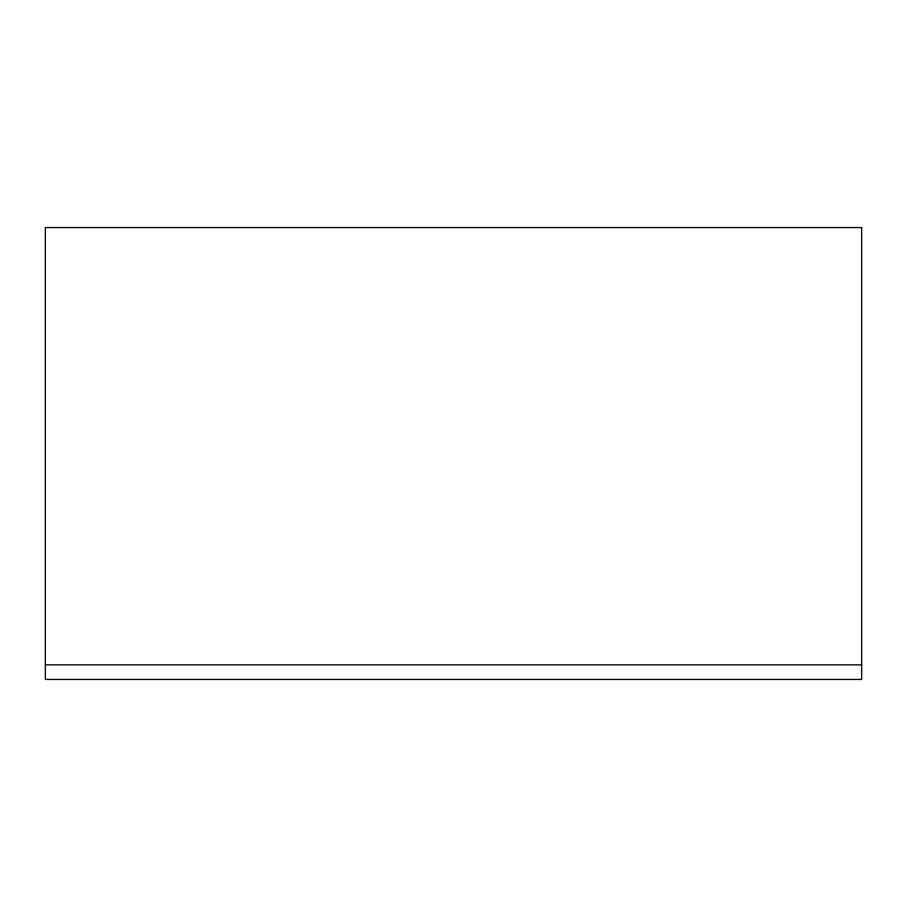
<?xml version="1.0" encoding="UTF-8"?>
<svg xmlns="http://www.w3.org/2000/svg" width="907" height="907" viewBox="0 0 907 907"><rect width="100%" height="100%" fill="white"/><g stroke="black" fill="none" stroke-linecap="round" stroke-linejoin="round"><path stroke-width="1.36" d="M45.35 664.865L861.65 664.865M861.65 227.555L45.35 227.555L45.35 679.445L861.65 679.445L861.65 227.555"/></g></svg>
